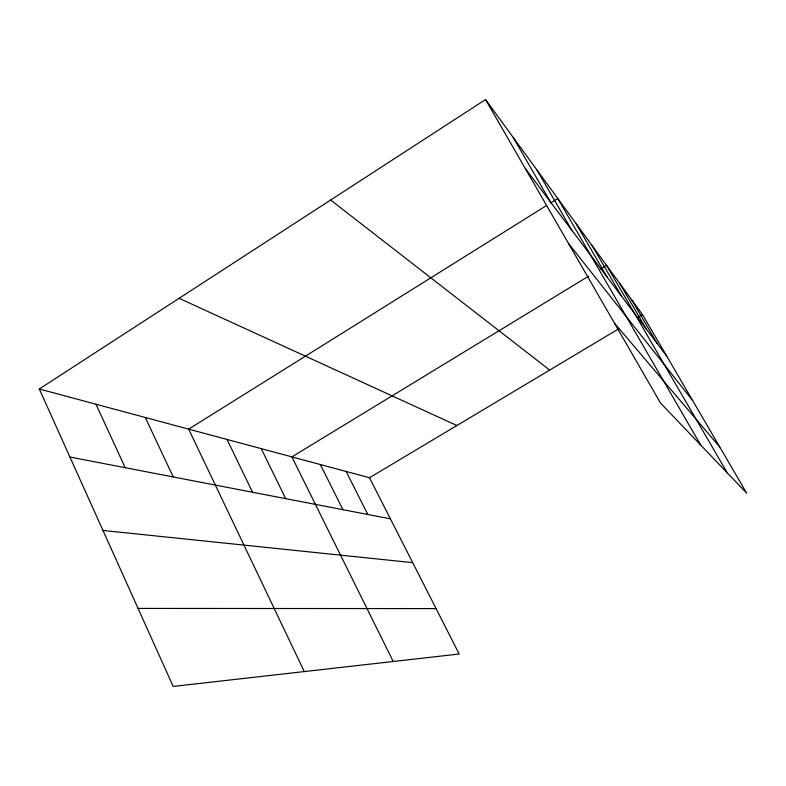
<?xml version="1.0" encoding="UTF-8"?>
<svg xmlns="http://www.w3.org/2000/svg" width="786" height="786" viewBox="0 0 786 786"><rect width="100%" height="100%" fill="white"/><g stroke="black" fill="none" stroke-linecap="round" stroke-linejoin="round"><path stroke-width="1.18" d="M39.3 388.991L369.489 477.741L459.181 654.011L173.185 686.443L39.3 388.991L485.542 99.557L642.506 314.606L746.7 493.186L660.495 403.022L485.542 99.557M546.398 205.627L188.66 429.136L304.28 671.578M550.534 203.043L557.775 198.514L700.758 445.141M588.783 276.073L291.891 456.882L393.216 661.498M600.249 269.087L606.507 265.275L727.345 472.946M369.489 477.741L618.611 328.892M637.318 317.711L642.506 314.606M138.061 608.413L436.073 608.6M102.966 530.442L412.689 562.648M69.925 457.039L390.396 518.839M179.1 298.316L456.892 425.521M330.631 200.037L549.679 370.078M614.436 323.125L719.829 447.126M568.533 243.503L692.653 400.546M525.421 168.715L666.764 356.186M631.718 299.82L657.106 343.364M619.781 283.461L646.406 329.187M592.123 245.576L621.588 296.273M576 223.479L607.087 277.036M537.035 170.1L571.982 230.475M513.209 137.452L550.455 201.923M346.105 471.462L367.819 514.486M320.364 464.536L342.942 509.682M261.217 448.639L285.711 498.648M227.016 439.443L252.561 492.252M145.322 417.484L173.225 476.955M95.98 404.22L125.2 467.699"/></g></svg>
